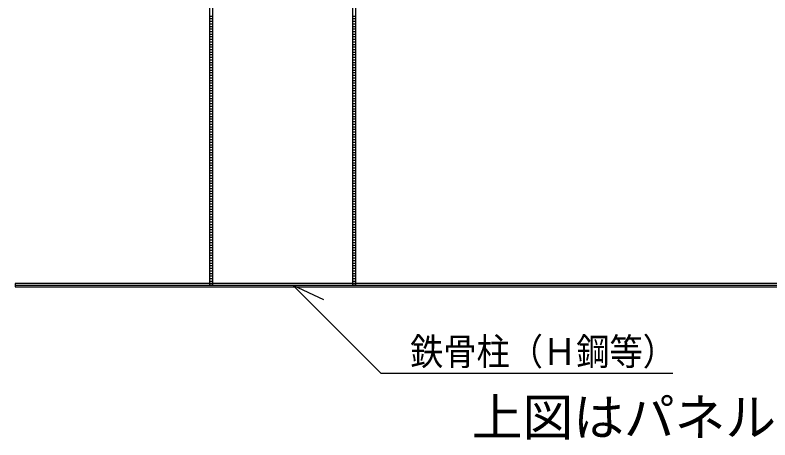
# Model space of a CAD drawing. Units: millimetres on the paper. Extents: x -384 to 384, y -238 to 239.
# Drawn here: x -114.3 to -55.6, y -238 to -205 of the extents above; entities that cross this region are included whole.
import ezdxf
from ezdxf.enums import TextEntityAlignment as Align

# ---------------------------------------------------------------- set-up
doc = ezdxf.new("R2010")
doc.units = ezdxf.units.MM
for name, color, linetype in [('0-0_MOJI1', 2, 'Continuous'), ('0-1_GAIKEI', 7, 'Continuous'), ('0-4_0', 1, 'Continuous')]:
    doc.layers.add(name, color=color, linetype=linetype)
doc.styles.add('ＭＳ ゴシック', font='')
doc.styles.get('ＭＳ ゴシック').set_extended_font_data('MS Gothic')

msp = doc.modelspace()

# ---------------------------------------------------------------- linework, layer by layer
at = {"layer": '0-1_GAIKEI'}
for p, q in [((-98.922, -205.082), (-99.185, -205.082)), ((-98.922, -205.282), (-99.185, -205.282)), ((-87.801, -205.082), (-88.063, -205.082)), ((-87.801, -205.282), (-88.063, -205.282)), ((-98.922, -205.482), (-99.185, -205.482)), ((-98.922, -205.682), (-99.185, -205.682)), ((-98.922, -205.882), (-99.185, -205.882)), ((-87.801, -205.482), (-88.063, -205.482)), ((-87.801, -205.682), (-88.063, -205.682)), ((-87.801, -205.882), (-88.063, -205.882)), ((-98.922, -206.082), (-99.185, -206.082)), ((-98.922, -206.282), (-99.185, -206.282)), ((-87.801, -206.082), (-88.063, -206.082)), ((-87.801, -206.282), (-88.063, -206.282)), ((-98.922, -206.482), (-99.185, -206.482)), ((-98.922, -206.682), (-99.185, -206.682)), ((-98.922, -206.882), (-99.185, -206.882)), ((-87.801, -206.482), (-88.063, -206.482)), ((-87.801, -206.682), (-88.063, -206.682)), ((-87.801, -206.882), (-88.063, -206.882)), ((-98.922, -207.082), (-99.185, -207.082)), ((-98.922, -207.282), (-99.185, -207.282)), ((-98.922, -207.482), (-99.185, -207.482)), ((-87.801, -207.082), (-88.063, -207.082)), ((-87.801, -207.282), (-88.063, -207.282)), ((-87.801, -207.482), (-88.063, -207.482)), ((-98.922, -207.682), (-99.185, -207.682)), ((-98.922, -207.882), (-99.185, -207.882)), ((-98.922, -208.082), (-99.185, -208.082)), ((-87.801, -207.682), (-88.063, -207.682)), ((-87.801, -207.882), (-88.063, -207.882)), ((-87.801, -208.082), (-88.063, -208.082)), ((-98.922, -208.282), (-99.185, -208.282)), ((-98.922, -208.482), (-99.185, -208.482)), ((-98.922, -208.682), (-99.185, -208.682)), ((-87.801, -208.282), (-88.063, -208.282)), ((-87.801, -208.482), (-88.063, -208.482)), ((-87.801, -208.682), (-88.063, -208.682)), ((-98.922, -208.882), (-99.185, -208.882)), ((-98.922, -209.082), (-99.185, -209.082)), ((-98.922, -209.282), (-99.185, -209.282)), ((-87.801, -208.882), (-88.063, -208.882)), ((-87.801, -209.082), (-88.063, -209.082)), ((-87.801, -209.282), (-88.063, -209.282)), ((-98.922, -209.482), (-99.185, -209.482)), ((-98.922, -209.682), (-99.185, -209.682)), ((-98.922, -209.882), (-99.185, -209.882)), ((-87.801, -209.482), (-88.063, -209.482)), ((-87.801, -209.682), (-88.063, -209.682)), ((-87.801, -209.882), (-88.063, -209.882)), ((-98.922, -210.082), (-99.185, -210.082)), ((-98.922, -210.282), (-99.185, -210.282)), ((-98.922, -210.482), (-99.185, -210.482)), ((-87.801, -210.082), (-88.063, -210.082)), ((-87.801, -210.282), (-88.063, -210.282)), ((-87.801, -210.482), (-88.063, -210.482)), ((-98.922, -210.682), (-99.185, -210.682)), ((-98.922, -210.882), (-99.185, -210.882)), ((-98.922, -211.082), (-99.185, -211.082)), ((-87.801, -210.682), (-88.063, -210.682)), ((-87.801, -210.882), (-88.063, -210.882)), ((-87.801, -211.082), (-88.063, -211.082)), ((-98.922, -211.282), (-99.185, -211.282)), ((-98.922, -211.482), (-99.185, -211.482)), ((-98.922, -211.682), (-99.185, -211.682)), ((-87.801, -211.282), (-88.063, -211.282)), ((-87.801, -211.482), (-88.063, -211.482)), ((-87.801, -211.682), (-88.063, -211.682)), ((-98.922, -211.882), (-99.185, -211.882)), ((-98.922, -212.082), (-99.185, -212.082)), ((-98.922, -212.282), (-99.185, -212.282)), ((-87.801, -211.882), (-88.063, -211.882)), ((-87.801, -212.082), (-88.063, -212.082)), ((-87.801, -212.282), (-88.063, -212.282)), ((-98.922, -212.482), (-99.185, -212.482)), ((-98.922, -212.682), (-99.185, -212.682)), ((-98.922, -212.882), (-99.185, -212.882)), ((-87.801, -212.482), (-88.063, -212.482)), ((-87.801, -212.682), (-88.063, -212.682)), ((-87.801, -212.882), (-88.063, -212.882)), ((-98.922, -213.082), (-99.185, -213.082)), ((-98.922, -213.282), (-99.185, -213.282)), ((-98.922, -213.482), (-99.185, -213.482)), ((-87.801, -213.082), (-88.063, -213.082)), ((-87.801, -213.282), (-88.063, -213.282)), ((-87.801, -213.482), (-88.063, -213.482)), ((-98.922, -213.682), (-99.185, -213.682)), ((-98.922, -213.882), (-99.185, -213.882)), ((-98.922, -214.082), (-99.185, -214.082)), ((-87.801, -213.682), (-88.063, -213.682)), ((-87.801, -213.882), (-88.063, -213.882)), ((-87.801, -214.082), (-88.063, -214.082)), ((-98.922, -214.282), (-99.185, -214.282)), ((-98.922, -214.482), (-99.185, -214.482)), ((-98.922, -214.682), (-99.185, -214.682)), ((-87.801, -214.282), (-88.063, -214.282)), ((-87.801, -214.482), (-88.063, -214.482)), ((-87.801, -214.682), (-88.063, -214.682)), ((-98.922, -214.882), (-99.185, -214.882)), ((-98.922, -215.082), (-99.185, -215.082)), ((-87.801, -214.882), (-88.063, -214.882)), ((-87.801, -215.082), (-88.063, -215.082)), ((-98.922, -215.282), (-99.185, -215.282)), ((-98.922, -215.482), (-99.185, -215.482)), ((-98.922, -215.682), (-99.185, -215.682)), ((-87.801, -215.282), (-88.063, -215.282)), ((-87.801, -215.482), (-88.063, -215.482)), ((-87.801, -215.682), (-88.063, -215.682)), ((-98.922, -215.882), (-99.185, -215.882)), ((-98.922, -216.082), (-99.185, -216.082)), ((-98.922, -216.282), (-99.185, -216.282)), ((-87.801, -215.882), (-88.063, -215.882)), ((-87.801, -216.082), (-88.063, -216.082)), ((-87.801, -216.282), (-88.063, -216.282)), ((-98.922, -216.482), (-99.185, -216.482)), ((-98.922, -216.682), (-99.185, -216.682)), ((-98.922, -216.882), (-99.185, -216.882)), ((-87.801, -216.482), (-88.063, -216.482)), ((-87.801, -216.682), (-88.063, -216.682)), ((-87.801, -216.882), (-88.063, -216.882)), ((-98.922, -217.082), (-99.185, -217.082)), ((-98.922, -217.282), (-99.185, -217.282)), ((-98.922, -217.482), (-99.185, -217.482)), ((-87.801, -217.082), (-88.063, -217.082)), ((-87.801, -217.282), (-88.063, -217.282)), ((-87.801, -217.482), (-88.063, -217.482)), ((-98.922, -217.682), (-99.185, -217.682)), ((-98.922, -217.882), (-99.185, -217.882)), ((-98.922, -218.082), (-99.185, -218.082)), ((-87.801, -217.682), (-88.063, -217.682)), ((-87.801, -217.882), (-88.063, -217.882)), ((-87.801, -218.082), (-88.063, -218.082)), ((-98.922, -218.282), (-99.185, -218.282)), ((-98.922, -218.482), (-99.185, -218.482)), ((-98.922, -218.682), (-99.185, -218.682)), ((-87.801, -218.282), (-88.063, -218.282)), ((-87.801, -218.482), (-88.063, -218.482)), ((-87.801, -218.682), (-88.063, -218.682)), ((-98.922, -218.882), (-99.185, -218.882)), ((-98.922, -219.082), (-99.185, -219.082)), ((-98.922, -219.282), (-99.185, -219.282)), ((-87.801, -218.882), (-88.063, -218.882)), ((-87.801, -219.082), (-88.063, -219.082)), ((-87.801, -219.282), (-88.063, -219.282)), ((-98.922, -219.482), (-99.185, -219.482)), ((-98.922, -219.682), (-99.185, -219.682)), ((-98.922, -219.882), (-99.185, -219.882)), ((-87.801, -219.482), (-88.063, -219.482)), ((-87.801, -219.682), (-88.063, -219.682)), ((-87.801, -219.882), (-88.063, -219.882)), ((-98.922, -220.082), (-99.185, -220.082)), ((-98.922, -220.282), (-99.185, -220.282)), ((-98.922, -220.482), (-99.185, -220.482)), ((-87.801, -220.082), (-88.063, -220.082)), ((-87.801, -220.282), (-88.063, -220.282)), ((-87.801, -220.482), (-88.063, -220.482)), ((-98.922, -220.682), (-99.185, -220.682)), ((-98.922, -220.882), (-99.185, -220.882)), ((-98.922, -221.082), (-99.185, -221.082)), ((-87.801, -220.682), (-88.063, -220.682)), ((-87.801, -220.882), (-88.063, -220.882)), ((-87.801, -221.082), (-88.063, -221.082)), ((-98.922, -221.282), (-99.185, -221.282)), ((-98.922, -221.482), (-99.185, -221.482)), ((-98.922, -221.682), (-99.185, -221.682)), ((-87.801, -221.282), (-88.063, -221.282)), ((-87.801, -221.482), (-88.063, -221.482)), ((-87.801, -221.682), (-88.063, -221.682)), ((-98.922, -221.882), (-99.185, -221.882)), ((-98.922, -222.082), (-99.185, -222.082)), ((-98.922, -222.282), (-99.185, -222.282)), ((-87.801, -221.882), (-88.063, -221.882)), ((-87.801, -222.082), (-88.063, -222.082)), ((-87.801, -222.282), (-88.063, -222.282)), ((-98.922, -222.482), (-99.185, -222.482)), ((-98.922, -222.682), (-99.185, -222.682)), ((-98.922, -222.882), (-99.185, -222.882)), ((-87.801, -222.482), (-88.063, -222.482)), ((-87.801, -222.682), (-88.063, -222.682)), ((-87.801, -222.882), (-88.063, -222.882)), ((-98.922, -223.082), (-99.185, -223.082)), ((-98.922, -223.282), (-99.185, -223.282)), ((-98.922, -223.482), (-99.185, -223.482)), ((-87.801, -223.082), (-88.063, -223.082)), ((-87.801, -223.282), (-88.063, -223.282)), ((-87.801, -223.482), (-88.063, -223.482)), ((-98.922, -223.682), (-99.185, -223.682)), ((-98.922, -223.882), (-99.185, -223.882)), ((-87.801, -223.682), (-88.063, -223.682)), ((-87.801, -223.882), (-88.063, -223.882)), ((-98.922, -224.082), (-99.185, -224.082)), ((-98.922, -224.282), (-99.185, -224.282)), ((-98.922, -224.482), (-99.185, -224.482)), ((-87.801, -224.082), (-88.063, -224.082)), ((-87.801, -224.282), (-88.063, -224.282)), ((-87.801, -224.482), (-88.063, -224.482)), ((-98.922, -224.682), (-99.185, -224.682)), ((-98.922, -224.882), (-99.185, -224.882)), ((-98.922, -225.082), (-99.185, -225.082)), ((-87.801, -224.682), (-88.063, -224.682)), ((-87.801, -224.882), (-88.063, -224.882)), ((-87.801, -225.082), (-88.063, -225.082)), ((-98.922, -225.282), (-99.185, -225.282)), ((-98.922, -225.482), (-99.185, -225.482)), ((-98.922, -225.682), (-99.185, -225.682)), ((-87.801, -225.282), (-88.063, -225.282)), ((-87.801, -225.482), (-88.063, -225.482)), ((-87.801, -225.682), (-88.063, -225.682)), ((0.803, -226.013), (-114.287, -226.013)), ((-98.922, -225.882), (-99.185, -225.882)), ((-87.801, -225.882), (-88.063, -225.882))]:
    msp.add_line(p, q, dxfattribs=at)
for points in [[(-98.922, -225.982), (-98.922, -62.775), (-99.185, -62.775), (-99.185, -225.982)], [(-87.801, -225.982), (-87.801, -62.775), (-88.063, -62.775), (-88.063, -225.982)], [(-114.287, -226.113), (0.803, -226.113), (0.803, -225.85), (-114.287, -225.85)]]:
    msp.add_lwpolyline(points, close=True, dxfattribs=at)
at = {"layer": '0-4_0'}
for p, q in [((-92.707, -225.982), (-90.328, -227.091)), ((-85.848, -232.84), (-92.707, -225.982)), ((-63.168, -232.84), (-85.848, -232.84))]:
    msp.add_line(p, q, dxfattribs=at)

# ---------------------------------------------------------------- texts
at = {"layer": '0-0_MOJI1', "style": 'ＭＳ ゴシック'}
msp.add_text('上図はパネル正面側から見た図です。', height=2.889, dxfattribs=at).set_placement((-78.793, -238.551), align=Align.BOTTOM_LEFT)
at = {"layer": '0-4_0', "color": 2, "style": 'ＭＳ ゴシック', "width": 0.9}
msp.add_text('鉄骨柱（Ｈ鋼等）', height=2.104, dxfattribs=at).set_placement((-83.594, -232.824), align=Align.BOTTOM_LEFT)

doc.saveas('drawing.dxf')
